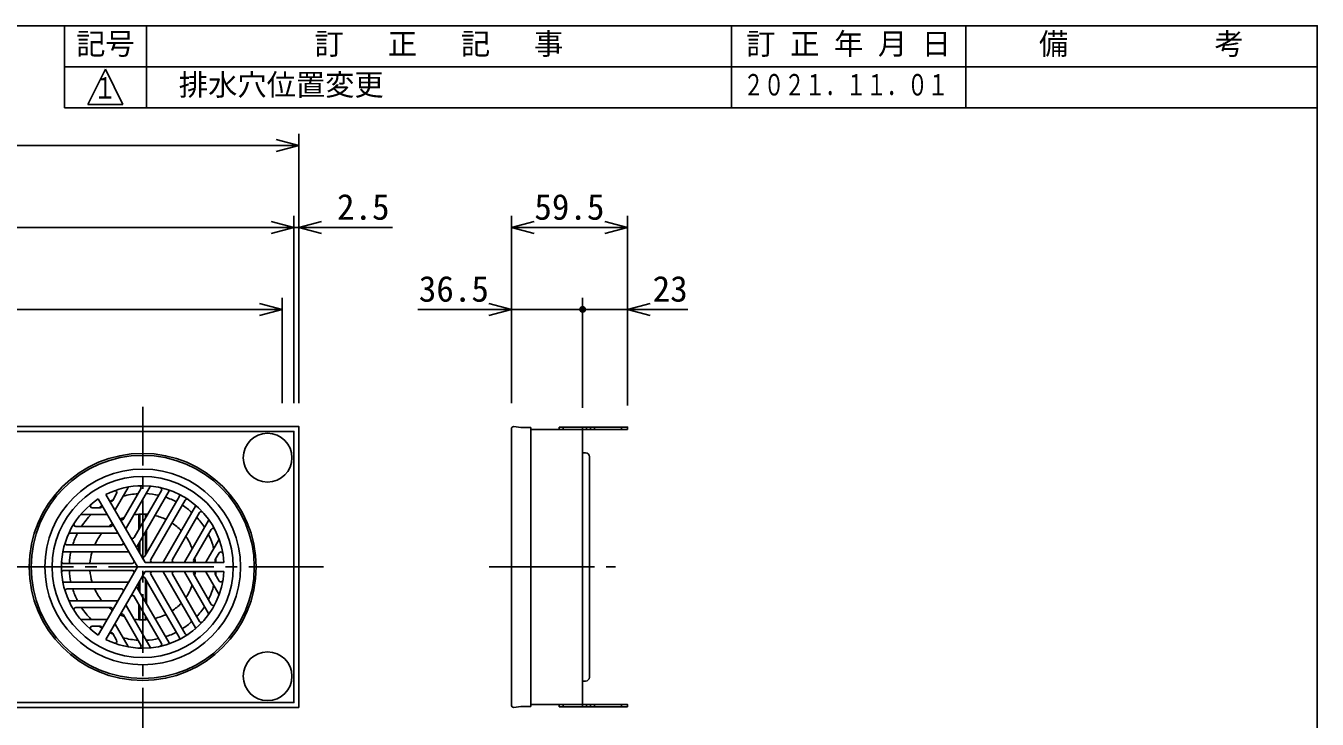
# Model space of a CAD drawing. Units: millimetres, scale not verified. Extents: x -819 to 819, y -558 to 522.
# Drawn here: x 157 to 819, y 167 to 522 of the extents above; entities that cross this region are included whole.
import ezdxf
from ezdxf.enums import TextEntityAlignment as Align

# ---------------------------------------------------------------- set-up
doc = ezdxf.new("R2010")
doc.units = ezdxf.units.MM
doc.header["$LTSCALE"] = 6
doc.linetypes.add('CHAIN1', pattern=[8, 5, -1, 1, -1])
doc.linetypes.add('CHAIN2', pattern=[12, 9, -1, 1, -1])
for name, color, linetype in [('0-0_計極細', 2, 'Continuous'), ('0-1_計細線', 3, 'Continuous'), ('0-5_寸法線', 7, 'Continuous'), ('0-7_枠細線', 5, 'Continuous'), ('0-8_枠中線', 5, 'Continuous')]:
    doc.layers.add(name, color=color, linetype=linetype)
doc.styles.add('ＭＳ ゴシック', font='')
doc.styles.get('ＭＳ ゴシック').set_extended_font_data('MS Gothic')

msp = doc.modelspace()

# ---------------------------------------------------------------- hatches: boundary and pattern name
at = {"layer": '0-5_寸法線'}
msp.add_hatch(color=256, dxfattribs=at).paths.add_polyline_path([(444.3, 376.656, 1), (440.7, 376.656, 1)])

# ---------------------------------------------------------------- linework, layer by layer
at = {"layer": '0-0_計極細', "linetype": 'CHAIN1'}
msp.add_line((217, 326.656), (217, -166.674), dxfattribs=at)
at = {"layer": '0-0_計極細'}
for p, q in [((432.5, 315.156), (432.5, 316.356)), ((442.5, 315.156), (442.5, 316.356)), ((444.5, 315.156), (444.5, 316.356)), ((446.5, 315.156), (446.5, 316.356)), ((448.5, 315.156), (448.5, 316.356)), ((462.5, 315.156), (462.5, 316.356)), ((209.558, 285.455), (202.953, 274.015)), ((216.111, 284.764), (207.153, 269.248)), ((220.787, 285.84), (208.456, 264.482)), ((203.639, 282.229), (201.649, 278.781)), ((226.594, 283.855), (212.657, 259.715)), ((230.514, 283.621), (213.96, 254.949)), ((235.755, 280.656), (218.161, 250.182)), ((238.797, 278.9), (221.202, 248.426)), ((185.397, 271.506), (198.607, 271.506)), ((191.15, 275.018), (195.131, 275.018)), ((214.995, 263.765), (214.995, 271.682)), ((215.497, 264.634), (215.497, 271.715)), ((218.507, 269.848), (218.507, 271.715)), ((219.009, 270.717), (219.009, 271.682)), ((243.984, 275.844), (227.431, 247.172)), ((246.148, 272.566), (232.21, 248.426)), ((182.719, 265.485), (200.635, 265.485)), ((250.769, 268.529), (238.438, 247.172)), ((179.449, 261.973), (204.111, 261.973)), ((218.507, 250.782), (218.507, 262.824)), ((219.009, 251.651), (219.009, 263.693)), ((252.176, 263.942), (243.218, 248.426)), ((256.051, 258.612), (249.446, 247.172)), ((176.508, 252.44), (209.615, 252.44)), ((178.265, 255.952), (206.139, 255.952)), ((214.995, 252.655), (214.995, 256.741)), ((215.497, 251.786), (215.497, 257.61)), ((256.217, 251.874), (254.226, 248.426)), ((176.455, 246.419), (211.643, 246.419)), ((176.455, 242.907), (211.643, 242.907)), ((235.755, 208.67), (218.161, 239.144)), ((218.507, 226.502), (218.507, 238.543)), ((238.797, 210.426), (221.202, 240.9)), ((243.984, 213.482), (227.431, 242.154)), ((246.148, 216.76), (232.21, 240.9)), ((250.769, 220.796), (238.438, 242.154)), ((252.176, 225.384), (243.218, 240.9)), ((256.051, 230.714), (249.446, 242.154)), ((256.217, 237.452), (254.226, 240.9)), ((176.508, 236.886), (209.615, 236.886)), ((178.265, 233.374), (206.139, 233.374)), ((230.514, 205.705), (213.96, 234.377)), ((214.995, 232.585), (214.995, 236.671)), ((215.497, 231.716), (215.497, 237.54)), ((219.009, 225.633), (219.009, 237.674)), ((179.449, 227.353), (204.111, 227.353)), ((226.594, 205.471), (212.657, 229.611)), ((214.995, 217.643), (214.995, 225.561)), ((182.719, 223.841), (200.635, 223.841)), ((216.111, 204.562), (207.153, 220.077)), ((220.787, 203.486), (208.456, 224.844)), ((215.497, 217.611), (215.497, 224.692)), ((218.507, 217.611), (218.507, 219.477)), ((219.009, 217.643), (219.009, 218.608)), ((185.397, 217.82), (198.607, 217.82)), ((191.15, 214.307), (195.131, 214.307)), ((209.558, 203.871), (202.953, 215.311)), ((203.639, 207.097), (201.649, 210.544)), ((432.5, 172.956), (432.5, 174.156)), ((442.5, 172.956), (442.5, 174.156)), ((444.5, 172.956), (444.5, 174.156)), ((446.5, 172.956), (446.5, 174.156)), ((448.5, 172.956), (448.5, 174.156)), ((462.5, 172.956), (462.5, 174.156))]:
    msp.add_line(p, q, dxfattribs=at)
at = {"layer": '0-0_計極細', "linetype": 'CHAIN2'}
for p, q in [((-304.549, 244.656), (309.602, 244.656)), ((394.573, 244.656), (459.311, 244.656))]:
    msp.add_line(p, q, dxfattribs=at)
at = {"layer": '0-0_計極細'}
for centre, radius, start, end in [((217.002, 244.663), 50.153, 90, 270), ((217.002, 244.663), 50.153, 270, 90), ((209.992, 285.204), 0.502, 99.81001, 150), ((215.242, 285.266), 1.004, 330, 92.48216), ((221.222, 285.589), 0.502, 84.11294, 150), ((225.725, 284.357), 1.004, 330, 77.60597), ((200.78, 279.283), 1.004, 210, 330), ((217.002, 244.663), 37.631, 113.77152, 116.31965), ((202.77, 282.731), 1.004, 330, 110.49823), ((217.002, 244.663), 37.631, 93.596, 105.50678), ((217.002, 244.663), 37.631, 77.4576, 87.38711), ((217.002, 244.663), 37.631, 77.4576, 87.38711), ((217.002, 244.663), 37.631, 62.67477, 71.92708), ((230.949, 283.37), 0.502, 70.18513, 150), ((234.886, 281.158), 1.004, 330, 63.89345), ((239.666, 278.398), 1.004, 56.10655, 150), ((185.397, 271.004), 0.502, 90, 140.18999), ((217.002, 244.663), 37.631, 134.49322, 146.404), ((191.15, 276.022), 1.004, 129.50177, 270), ((217.002, 244.663), 37.631, 123.68035, 126.22848), ((195.131, 276.022), 1.004, 270, 30), ((198.607, 271.004), 0.502, 30, 90), ((203.387, 273.764), 0.502, 150, 210), ((217.002, 244.663), 27.094, 84.62432, 99.70902), ((217.002, 244.663), 27.094, 84.62432, 90), ((217.002, 244.663), 37.631, 48.07292, 57.32523), ((243.55, 276.094), 0.502, 330, 49.81487), ((247.017, 272.064), 1.004, 42.39403, 150), ((182.719, 266.489), 1.004, 147.51784, 270), ((217.002, 244.663), 27.094, 124.78019, 129.77896), ((200.635, 266.489), 1.004, 270, 30), ((206.284, 269.75), 1.004, 210, 330), ((217.002, 244.663), 27.094, 110.22104, 115.21981), ((217.002, 244.663), 27.094, 63.71622, 76.68065), ((217.002, 244.663), 27.094, 43.31935, 56.28378), ((217.002, 244.663), 37.631, 32.61289, 42.5424), ((250.335, 268.78), 0.502, 330, 35.88706), ((179.449, 261.471), 0.502, 90, 155.88706), ((217.002, 244.663), 37.631, 152.61289, 162.5424), ((217.002, 244.663), 27.094, 140.29098, 155.37568), ((204.111, 261.471), 0.502, 30, 90), ((208.891, 264.231), 0.502, 150, 210), ((211.788, 260.217), 1.004, 210, 330), ((217.002, 244.663), 27.094, 20.29098, 35.37568), ((217.002, 244.663), 37.631, 14.49322, 26.40401), ((253.045, 263.44), 1.004, 27.51784, 150), ((176.507, 251.942), 0.502, 89.99378, 169.80868), ((178.265, 256.956), 1.004, 162.39403, 270), ((217.002, 244.663), 37.631, 168.07292, 177.32523), ((217.002, 244.663), 27.094, 163.31935, 176.28378), ((206.139, 256.956), 1.004, 270, 30), ((209.615, 251.938), 0.502, 30, 90), ((214.395, 254.698), 0.502, 150, 210), ((257.086, 251.372), 1.004, 9.50177, 150), ((176.454, 247.426), 1.004, 176.10043, 269.99386), ((211.643, 247.422), 1.004, 270, 30), ((217.292, 250.684), 1.004, 210, 330), ((217.292, 250.684), 1.004, 253.22135, 330), ((222.072, 247.924), 1.004, 150, 270), ((226.996, 247.422), 0.502, 270, 330), ((233.079, 247.924), 1.004, 150, 270), ((238.004, 247.422), 0.502, 270, 330), ((244.087, 247.924), 1.004, 150, 270), ((217.002, 244.663), 27.094, 4.78019, 9.77896), ((249.012, 247.422), 0.502, 270, 330), ((255.095, 247.924), 1.004, 150, 270), ((217.002, 244.663), 37.631, 3.68035, 6.22848), ((176.455, 241.903), 1.004, 90, 183.89345), ((217.002, 244.663), 37.631, 182.67477, 191.92708), ((217.002, 244.663), 27.094, 183.71622, 196.68065), ((211.643, 241.903), 1.004, 330, 90), ((217.292, 238.642), 1.004, 30, 150), ((217.292, 238.642), 1.004, 30, 106.77865), ((222.072, 241.401), 1.004, 90, 210), ((226.996, 241.903), 0.502, 30, 90), ((233.079, 241.401), 1.004, 90, 210), ((238.004, 241.903), 0.502, 30, 90), ((244.087, 241.401), 1.004, 90, 210), ((217.002, 244.663), 27.094, 350.22104, 355.21981), ((249.012, 241.903), 0.502, 30, 90), ((255.095, 241.401), 1.004, 90, 210), ((217.002, 244.663), 37.631, 353.77152, 356.31965), ((176.505, 237.391), 0.502, 190.17883, 269.99383), ((178.265, 232.37), 1.004, 90, 197.60597), ((217.002, 244.663), 37.631, 197.4576, 207.38711), ((217.002, 244.663), 27.094, 204.62432, 219.70902), ((206.139, 232.37), 1.004, 330, 90), ((209.615, 237.388), 0.502, 270, 330), ((214.395, 234.628), 0.502, 150, 210), ((217.002, 244.663), 27.094, 324.62432, 339.70902), ((217.002, 244.663), 37.631, 333.59599, 345.50678), ((257.086, 237.954), 1.004, 210, 350.49823), ((179.449, 227.854), 0.502, 204.11294, 270), ((204.111, 227.854), 0.502, 270, 330), ((208.891, 225.095), 0.502, 150, 210), ((211.788, 229.109), 1.004, 30, 150), ((217.002, 244.663), 27.094, 303.71622, 316.68065), ((253.045, 225.886), 1.004, 210, 332.48216), ((182.719, 222.837), 1.004, 90, 212.48216), ((217.002, 244.663), 37.631, 213.59599, 225.50678), ((217.002, 244.663), 27.094, 230.22104, 235.21981), ((200.635, 222.837), 1.004, 330, 90), ((206.284, 219.576), 1.004, 30, 150), ((217.002, 244.663), 27.094, 244.78019, 249.77896), ((217.002, 244.663), 27.094, 283.31935, 296.28378), ((217.002, 244.663), 37.631, 317.4576, 327.38711), ((250.335, 220.545), 0.502, 324.11294, 30), ((191.15, 213.304), 1.004, 90, 230.49823), ((217.002, 244.663), 37.631, 233.77152, 236.31965), ((195.131, 213.304), 1.004, 330, 90), ((198.607, 218.321), 0.502, 270, 330), ((203.387, 215.562), 0.502, 149.99998, 210.00002), ((217.002, 244.663), 27.094, 260.29098, 275.37568), ((217.002, 244.663), 37.631, 302.67477, 311.92708), ((243.55, 213.231), 0.502, 310.18513, 30), ((247.017, 217.262), 1.004, 210, 317.60597), ((200.78, 210.043), 1.004, 30, 150), ((217.002, 244.663), 37.631, 243.68035, 246.22848), ((202.77, 206.595), 1.004, 249.50177, 30), ((217.002, 244.663), 37.631, 254.49322, 266.404), ((217.002, 244.663), 37.631, 272.61289, 282.5424), ((225.725, 204.969), 1.004, 282.39403, 30), ((217.002, 244.663), 37.631, 288.07292, 297.32523), ((230.949, 205.956), 0.502, 210, 289.81487), ((234.886, 208.168), 1.004, 296.10655, 30), ((239.666, 210.928), 1.004, 210, 303.89345), ((209.992, 204.122), 0.502, 210, 260.18999), ((215.242, 204.06), 1.004, 267.51784, 30), ((221.222, 203.737), 0.502, 210, 275.88706)]:
    msp.add_arc(centre, radius, start, end, dxfattribs=at)
at = {"layer": '0-1_計細線'}
for p, q in [((406, 315.406), (406, 173.906)), ((410.868, 316.174), (407.25, 316.656)), ((411.133, 316.156), (416, 316.156)), ((416, 173.156), (416, 316.156)), ((442.5, 315.156), (416, 315.156)), ((430.5, 315.156), (430.5, 316.356)), ((465.5, 315.156), (430.5, 315.156)), ((442.5, 315.156), (442.5, 174.156)), ((444, 303.156), (442.5, 303.156)), ((446, 289.656), (446, 301.156)), ((446, 188.918), (446, 289.656)), ((214.395, 244.663), (194.255, 279.546)), ((218.306, 246.921), (198.166, 281.804)), ((218.306, 246.921), (217.002, 249.178)), ((218.306, 246.921), (220.913, 246.921)), ((218.306, 246.921), (258.585, 246.921)), ((214.395, 244.663), (194.255, 209.78)), ((218.306, 242.405), (198.166, 207.522)), ((218.306, 242.405), (258.585, 242.405)), ((446, 188.157), (446, 193.656)), ((444, 186.157), (442.5, 186.157)), ((410.868, 173.139), (407.25, 172.656)), ((411.133, 173.156), (416, 173.156)), ((442.5, 174.156), (416, 174.156)), ((430.5, 172.956), (430.5, 174.156)), ((465.5, 172.956), (430.5, 172.956))]:
    msp.add_line(p, q, dxfattribs=at)
for points in [[(-297, 172.656), (-297, 316.656), (297, 316.656), (297, 172.656)], [(-294.5, 314.156), (-294.5, 175.156), (294.5, 175.156), (294.5, 314.156)]]:
    msp.add_lwpolyline(points, close=True, dxfattribs=at)
for points in [[(430.5, 316.356), (465.5, 316.356), (465.5, 315.156)], [(430.5, 174.156), (465.5, 174.156), (465.5, 172.956)]]:
    msp.add_lwpolyline(points, dxfattribs=at)
for centre, radius in [((281, 300.656), 12.5), ((217.002, 244.663), 58.202), ((281, 188.656), 12.5)]:
    msp.add_circle(centre, radius, dxfattribs=at)
for centre, radius, start, end in [((407.25, 315.406), 1.25, 90, 180), ((411.133, 318.156), 2, 262.40536, 270), ((217.002, 244.663), 57.199, 90, 270), ((217.002, 244.663), 57.199, 270, 90), ((444, 301.156), 2, 0, 90), ((217.002, 244.663), 46.411, 90, 270), ((217.002, 244.663), 41.645, 90, 116.89208), ((217.002, 244.663), 46.411, 270, 90), ((217.002, 244.663), 41.645, 3.10792, 90), ((217.002, 244.663), 41.645, 123.10792, 236.89208), ((255.617, 258.863), 0.502, 330, 20.18999), ((217.002, 244.663), 41.645, 270, 356.89208), ((255.617, 230.463), 0.502, 339.81001, 30), ((185.397, 218.321), 0.502, 219.81001, 270), ((217.002, 244.663), 41.645, 243.10792, 270), ((444, 188.157), 2, 270, 360), ((407.25, 173.906), 1.25, 180, 270), ((411.133, 171.156), 2, 90, 97.59464)]:
    msp.add_arc(centre, radius, start, end, dxfattribs=at)
at = {"layer": '0-5_寸法線'}
for p, q in [((297, 460.656), (285.409, 463.762)), ((297, 328.656), (297, 466.656)), ((-297, 460.656), (297, 460.656)), ((297, 460.656), (285.409, 457.551)), ((294.5, 328.656), (294.5, 424.656)), ((297, 328.656), (297, 424.656)), ((406, 328.656), (406, 424.656)), ((465.5, 327.356), (465.5, 424.656)), ((294.5, 418.656), (-294.5, 418.656)), ((294.5, 418.656), (282.909, 421.762)), ((294.5, 418.656), (282.909, 415.551)), ((345, 418.656), (294.5, 418.656)), ((297, 418.656), (308.591, 421.762)), ((297, 418.656), (308.591, 415.551)), ((406, 418.656), (417.591, 421.762)), ((406, 418.656), (417.591, 415.551)), ((406, 418.656), (465.5, 418.656)), ((465.5, 418.656), (453.909, 421.762)), ((465.5, 418.656), (453.909, 415.551)), ((288.5, 376.656), (276.909, 379.762)), ((288.5, 328.656), (288.5, 382.656)), ((406, 376.656), (394.409, 379.762)), ((406, 328.656), (406, 382.656)), ((442.5, 326.156), (442.5, 382.656)), ((465.5, 327.356), (465.5, 382.656)), ((465.5, 376.656), (477.091, 379.762)), ((-288.5, 376.656), (288.5, 376.656)), ((288.5, 376.656), (276.909, 373.551)), ((358, 376.656), (442.5, 376.656)), ((406, 376.656), (394.409, 373.551)), ((442.5, 376.656), (496.393, 376.656)), ((465.5, 376.656), (477.091, 373.551))]:
    msp.add_line(p, q, dxfattribs=at)
at = {"layer": '0-7_枠細線'}
for p, q in [((176.872, 480), (176.872, 522)), ((218.872, 480), (218.872, 522)), ((518.872, 480), (518.872, 522)), ((638.872, 480), (638.872, 522)), ((818.872, 501), (176.872, 501)), ((197.872, 499.731), (188.872, 481.731)), ((206.872, 481.731), (197.872, 499.731)), ((818.872, 480), (176.872, 480)), ((188.872, 481.731), (206.872, 481.731))]:
    msp.add_line(p, q, dxfattribs=at)
at = {"layer": '0-8_枠中線'}
msp.add_lwpolyline([(-819, -558), (-819, 522), (819, 522), (819, -558)], close=True, dxfattribs=at)

# ---------------------------------------------------------------- texts
at = {"layer": '0-5_寸法線', "style": 'ＭＳ ゴシック'}
for s, p in [('2.5', (316.595, 418.656)), ('59.5', (417.75, 418.656)), ('36.5', (358.536, 376.656)), ('23', (478.393, 376.656))]:
    msp.add_text(s, height=13.2, dxfattribs=at).set_placement(p, align=Align.BOTTOM_LEFT)
at = {"layer": '0-7_枠細線', "style": 'ＭＳ ゴシック'}
for s, p in [('記号', (182.872, 504)), ('訂\u3000 正\u3000 記\u3000 事', (305.122, 504)), ('訂 正 年 月 日', (526.372, 504)), ('備\u3000\u3000\u3000\u3000\u3000考', (676.372, 504)), ('排水穴位置変更', (235.493, 483))]:
    msp.add_text(s, height=11, dxfattribs=at).set_placement(p, align=Align.BOTTOM_LEFT)
for s, width, p in [('２０２１．１１．０１', 0.7, (524.872, 483)), ('１', 0.8, (191.711, 481.362))]:
    msp.add_text(s, height=11, dxfattribs=dict(at, width=width)).set_placement(p, align=Align.BOTTOM_LEFT)

doc.saveas('drawing.dxf')
